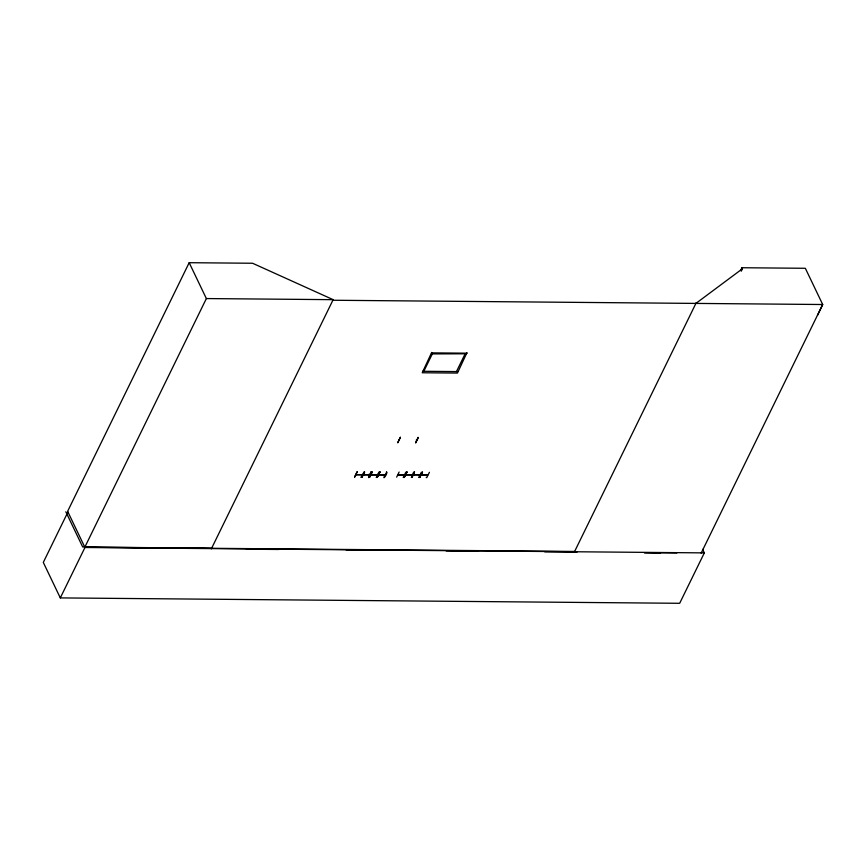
<?xml version="1.0" encoding="UTF-8"?>
<svg xmlns="http://www.w3.org/2000/svg" width="866" height="866" viewBox="0 0 866 866"><rect width="100%" height="100%" fill="white"/><g stroke="black" fill="none" stroke-linecap="round" stroke-linejoin="round"><path stroke-width="1.3" d="M357.279 471.591L354.584 477.155M419.729 477.458L422.478 472.111L419.729 477.426M377.316 477.404L379.882 471.84M361.912 477.35L364.608 472.046L361.631 477.393M364.521 472.002L361.88 477.361M369.587 477.426L372.163 471.818M404.314 477.415L406.933 472.078M412.021 477.48L414.543 471.916M702.618 549.336L704.329 552.887L679.68 603.299L60.306 597.908L84.955 547.496L67.624 511.33L189.178 262.701L252.58 263.253L333.161 299.668L332.88 300.253L822.7 304.518L817.504 315.332M67.949 512.001L43.3 562.413L60.306 597.908M189.178 262.701L206.368 298.564L84.814 547.193L574.634 551.458M211.326 548.882L333.161 299.668M332.966 300.253L333.248 299.668L206.368 298.564M363.807 474.449L363.904 474.265M369.944 474.687L368.948 474.492M371.059 471.808C372.802 473.799 364.629 483.769 371.124 471.84M371.59 474.904L370.962 474.914M466.915 352.743L457.443 373.073L422.24 372.759L431.701 352.43M376.948 474.958L377.554 474.936L371.081 474.914M379.265 472.165L376.299 477.523L378.983 472.143M407.009 472.122L404.032 477.458L406.868 471.829M406.36 474.676L405.916 474.644M411.772 474.73L412.357 474.763L405.851 474.687M411.35 477.502L413.656 472.132M414.359 472.154L411.956 477.242M414.013 474.406L413.926 475.012M419.296 475.001C422.565 474.222 411.079 475.044 414.078 474.72M421.385 472.208L418.711 477.512M696.188 302.829L574.342 552.043L577.037 552.075L544.66 551.794M740.755 270.16L741.946 267.735L805.337 268.287L822.7 304.518L701.146 553.147M741.253 271.188L742.433 268.763L741.946 267.735M400.341 437.427L397.71 442.807L400.384 437.178M399.356 439.874L399.442 439.69M418.386 437.622L415.572 442.97L418.061 437.33M380.055 472.111L377.035 477.447L379.914 471.818M379.232 474.514L379.33 474.33M386.496 471.905C388.444 473.734 379.589 483.856 386.712 472.165M399.129 472.035L396.65 477.144M398.761 474.297L398.674 474.904M398.696 474.871L404.768 474.709L404.205 474.709M403.415 477.512C407.475 467.077 407.096 474.081 403.275 477.209M354.584 477.188L357.052 471.883M356.64 474.124L356.543 474.308M361.209 477.404C366.643 466.33 364.088 474.546 361.068 477.112M419.447 477.491L422.478 472.089M421.937 474.72L421.785 474.384M427.035 475.098L426.873 474.525M429.417 472.306L426.721 477.686L426.213 477.372M363.341 474.633L369.879 474.687M371.049 474.698L377.576 474.752M412.227 474.969L405.732 474.893M378.767 474.687L385.359 474.785M404.66 474.958L398.23 474.871M362.443 474.839L356.002 474.687L362.637 474.644M421.233 474.741L427.707 474.904M695.896 303.414L742.433 268.763M363.882 474.839L363.298 474.86L369.706 474.904M406.36 474.925L406.306 474.341M419.934 475.044L413.602 474.741M379.308 474.904L378.68 474.904M372.196 472.078L369.555 477.166M384.785 474.72L385.338 474.741M385.099 475.023L378.745 474.882M427.523 475.142L421.147 474.958M431.918 352.873L467.12 353.187M84.955 547.496L704.329 552.887M246.409 549.196L278.798 549.477M346.281 550.062L378.669 550.343M446.142 550.928L478.53 551.209M644.488 552.66L676.866 552.941M211.607 548.297L82.681 546.966L65.816 511.774M644.434 552.768L660.606 552.941M369.241 474.893L369.035 474.308M416.47 440.426L416.384 439.831M466.406 353.783L431.452 353.913M465.161 353.761L456.458 371.579M457.735 371.59L422.532 371.276M432.524 353.48L423.82 371.287"/></g></svg>
